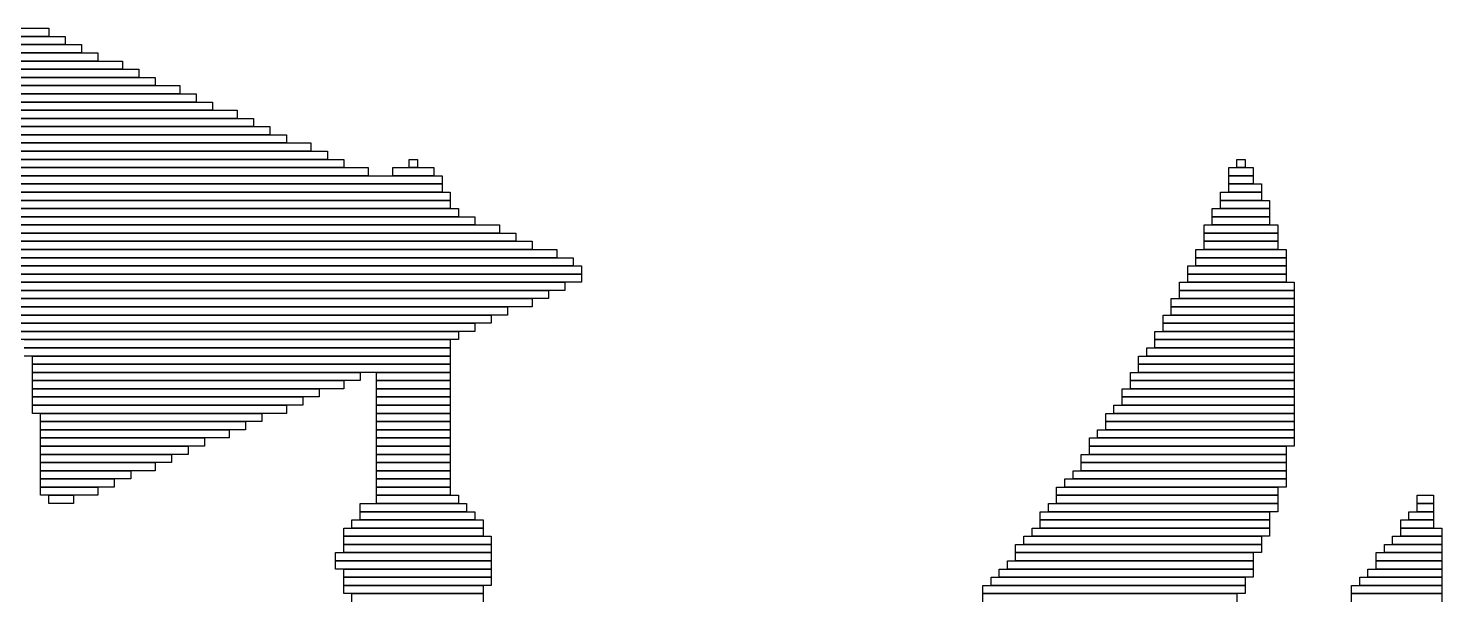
# Model space of a CAD drawing. Extents: x 92 to 1005, y 17 to 1009.
# Drawn here: x 825.5 to 998, y 893.5 to 963 of the extents above; entities that cross this region are included whole.
import ezdxf

# ---------------------------------------------------------------- set-up
doc = ezdxf.new("R2010")
doc.units = 0

msp = doc.modelspace()

# ---------------------------------------------------------------- linework, layer by layer
for p, q in [((709, 963), (828, 963)), ((828, 963), (828, 962)), ((704, 961), (832, 961)), ((707, 962), (830, 962)), ((830, 961), (707, 961)), ((828, 962), (709, 962)), ((830, 962), (830, 961)), ((832, 961), (832, 960)), ((702, 960), (834, 960)), ((832, 960), (704, 960)), ((834, 960), (834, 959)), ((697, 958), (839, 958)), ((700, 959), (837, 959)), ((837, 958), (700, 958)), ((834, 959), (702, 959)), ((837, 959), (837, 958)), ((839, 958), (839, 957)), ((693, 956), (844, 956)), ((695, 957), (841, 957)), ((841, 956), (695, 956)), ((839, 957), (697, 957)), ((841, 957), (841, 956)), ((844, 956), (844, 955)), ((688, 954), (848, 954)), ((691, 955), (846, 955)), ((846, 954), (691, 954)), ((844, 955), (693, 955)), ((846, 955), (846, 954)), ((848, 954), (848, 953)), ((686, 953), (851, 953)), ((848, 953), (688, 953)), ((851, 953), (851, 952)), ((681, 951), (855, 951)), ((684, 952), (853, 952)), ((853, 951), (684, 951)), ((851, 952), (686, 952)), ((853, 952), (853, 951)), ((855, 951), (855, 950)), ((677, 949), (860, 949)), ((679, 950), (857, 950)), ((857, 949), (679, 949)), ((855, 950), (681, 950)), ((857, 950), (857, 949)), ((860, 949), (860, 948)), ((674, 948), (862, 948)), ((860, 948), (677, 948)), ((862, 948), (862, 947)), ((670, 946), (867, 946)), ((672, 947), (864, 947)), ((864, 946), (672, 946)), ((862, 947), (674, 947)), ((864, 947), (864, 946)), ((867, 946), (867, 945)), ((870, 946), (875, 946)), ((870, 945), (870, 946)), ((872, 947), (873, 947)), ((872, 946), (872, 947)), ((873, 946), (872, 946)), ((873, 947), (873, 946)), ((875, 946), (875, 945)), ((972, 946), (975, 946)), ((972, 945), (972, 946)), ((973, 947), (974, 947)), ((973, 946), (973, 947)), ((974, 946), (973, 946)), ((974, 947), (974, 946)), ((975, 946), (975, 945)), ((665, 944), (876, 944)), ((668, 945), (876, 945)), ((876, 944), (668, 944)), ((867, 945), (670, 945)), ((875, 945), (870, 945)), ((876, 945), (876, 944)), ((876, 944), (876, 943)), ((975, 945), (972, 945)), ((972, 945), (975, 945)), ((972, 944), (972, 945)), ((975, 944), (972, 944)), ((972, 944), (976, 944)), ((972, 943), (972, 944)), ((975, 945), (975, 944)), ((976, 944), (976, 943)), ((661, 942), (877, 942)), ((663, 943), (877, 943)), ((877, 942), (663, 942)), ((876, 943), (665, 943)), ((877, 943), (877, 942)), ((877, 942), (877, 941)), ((971, 943), (976, 943)), ((971, 942), (971, 943)), ((976, 942), (971, 942)), ((971, 942), (977, 942)), ((971, 941), (971, 942)), ((976, 943), (972, 943)), ((976, 943), (976, 942)), ((977, 942), (977, 941)), ((659, 941), (878, 941)), ((877, 941), (661, 941)), ((878, 941), (878, 940)), ((970, 941), (977, 941)), ((970, 940), (970, 941)), ((977, 941), (971, 941)), ((977, 941), (977, 940)), ((656, 940), (880, 940)), ((880, 939), (656, 939)), ((878, 940), (659, 940)), ((775, 939), (883, 939)), ((880, 940), (880, 939)), ((883, 939), (883, 938)), ((969, 939), (978, 939)), ((969, 938), (969, 939)), ((977, 940), (970, 940)), ((970, 940), (977, 940)), ((970, 939), (970, 940)), ((977, 939), (970, 939)), ((977, 940), (977, 939)), ((978, 939), (978, 938)), ((883, 938), (775, 938)), ((786, 938), (885, 938)), ((885, 937), (786, 937)), ((792, 937), (887, 937)), ((885, 938), (885, 937)), ((887, 937), (887, 936)), ((978, 938), (969, 938)), ((969, 938), (978, 938)), ((969, 937), (969, 938)), ((978, 937), (969, 937)), ((969, 937), (978, 937)), ((969, 936), (969, 937)), ((978, 938), (978, 937)), ((978, 937), (978, 936)), ((887, 936), (792, 936)), ((797, 936), (890, 936)), ((890, 935), (797, 935)), ((801, 935), (892, 935)), ((890, 936), (890, 935)), ((892, 935), (892, 934)), ((968, 936), (979, 936)), ((968, 935), (968, 936)), ((979, 935), (968, 935)), ((968, 935), (979, 935)), ((968, 934), (968, 935)), ((978, 936), (969, 936)), ((979, 936), (979, 935)), ((979, 935), (979, 934)), ((892, 934), (801, 934)), ((805, 934), (893, 934)), ((893, 934), (893, 933)), ((967, 934), (979, 934)), ((967, 933), (967, 934)), ((979, 934), (968, 934)), ((979, 934), (979, 933)), ((893, 933), (805, 933)), ((808, 933), (893, 933)), ((893, 932), (808, 932)), ((811, 932), (891, 932)), ((891, 932), (891, 931)), ((893, 933), (893, 932)), ((966, 932), (980, 932)), ((966, 931), (966, 932)), ((979, 933), (967, 933)), ((967, 933), (979, 933)), ((967, 932), (967, 933)), ((979, 932), (967, 932)), ((979, 933), (979, 932)), ((980, 932), (980, 931)), ((891, 931), (811, 931)), ((814, 931), (889, 931)), ((889, 930), (814, 930)), ((816, 930), (887, 930)), ((887, 930), (887, 929)), ((889, 931), (889, 930)), ((965, 930), (980, 930)), ((965, 929), (965, 930)), ((980, 931), (966, 931)), ((966, 931), (980, 931)), ((966, 930), (966, 931)), ((980, 930), (966, 930)), ((980, 931), (980, 930)), ((980, 930), (980, 929)), ((887, 929), (816, 929)), ((818, 929), (884, 929)), ((884, 929), (884, 928)), ((980, 929), (965, 929)), ((965, 929), (980, 929)), ((965, 928), (965, 929)), ((980, 929), (980, 928)), ((884, 928), (818, 928)), ((820, 928), (882, 928)), ((882, 927), (820, 927)), ((822, 927), (880, 927)), ((880, 927), (880, 926)), ((882, 928), (882, 927)), ((964, 928), (980, 928)), ((964, 927), (964, 928)), ((980, 927), (964, 927)), ((964, 927), (980, 927)), ((964, 926), (964, 927)), ((980, 928), (965, 928)), ((980, 928), (980, 927)), ((980, 927), (980, 926)), ((880, 926), (822, 926)), ((824, 926), (878, 926)), ((878, 925), (824, 925)), ((825, 925), (877, 925)), ((877, 925), (877, 924)), ((878, 926), (878, 925)), ((963, 926), (980, 926)), ((963, 925), (963, 926)), ((980, 925), (963, 925)), ((963, 925), (980, 925)), ((963, 924), (963, 925)), ((980, 926), (964, 926)), ((980, 926), (980, 925)), ((980, 925), (980, 924)), ((877, 924), (825, 924)), ((825, 924), (877, 924)), ((877, 923), (825, 923)), ((826, 923), (877, 923)), ((826, 922), (826, 923)), ((877, 924), (877, 923)), ((877, 923), (877, 922)), ((961, 923), (980, 923)), ((961, 922), (961, 923)), ((962, 924), (980, 924)), ((962, 923), (962, 924)), ((980, 923), (962, 923)), ((980, 924), (963, 924)), ((980, 924), (980, 923)), ((980, 923), (980, 922)), ((877, 922), (826, 922)), ((826, 922), (877, 922)), ((826, 921), (826, 922)), ((877, 922), (877, 921)), ((980, 922), (961, 922)), ((961, 922), (980, 922)), ((961, 921), (961, 922)), ((980, 922), (980, 921)), ((877, 921), (826, 921)), ((826, 921), (866, 921)), ((826, 920), (826, 921)), ((866, 920), (826, 920)), ((826, 920), (864, 920)), ((826, 919), (826, 920)), ((864, 920), (864, 919)), ((866, 921), (866, 920)), ((868, 921), (877, 921)), ((868, 920), (868, 921)), ((877, 920), (868, 920)), ((868, 920), (877, 920)), ((868, 919), (868, 920)), ((877, 921), (877, 920)), ((877, 920), (877, 919)), ((960, 921), (980, 921)), ((960, 920), (960, 921)), ((980, 920), (960, 920)), ((960, 920), (980, 920)), ((960, 919), (960, 920)), ((980, 921), (961, 921)), ((980, 921), (980, 920)), ((980, 920), (980, 919)), ((864, 919), (826, 919)), ((826, 919), (861, 919)), ((826, 918), (826, 919)), ((861, 918), (826, 918)), ((826, 918), (859, 918)), ((826, 917), (826, 918)), ((859, 918), (859, 917)), ((861, 919), (861, 918)), ((877, 919), (868, 919)), ((868, 919), (877, 919)), ((868, 918), (868, 919)), ((877, 918), (868, 918)), ((868, 918), (877, 918)), ((868, 917), (868, 918)), ((877, 919), (877, 918)), ((877, 918), (877, 917)), ((959, 919), (980, 919)), ((959, 918), (959, 919)), ((980, 918), (959, 918)), ((959, 918), (980, 918)), ((959, 917), (959, 918)), ((980, 919), (960, 919)), ((980, 919), (980, 918)), ((980, 918), (980, 917)), ((859, 917), (826, 917)), ((826, 917), (857, 917)), ((826, 916), (826, 917)), ((857, 916), (826, 916)), ((827, 916), (854, 916)), ((827, 915), (827, 916)), ((854, 916), (854, 915)), ((857, 917), (857, 916)), ((877, 917), (868, 917)), ((868, 917), (877, 917)), ((868, 916), (868, 917)), ((877, 916), (868, 916)), ((868, 916), (877, 916)), ((868, 915), (868, 916)), ((877, 917), (877, 916)), ((877, 916), (877, 915)), ((957, 916), (980, 916)), ((957, 915), (957, 916)), ((958, 917), (980, 917)), ((958, 916), (958, 917)), ((980, 916), (958, 916)), ((980, 917), (959, 917)), ((980, 917), (980, 916)), ((980, 916), (980, 915)), ((854, 915), (827, 915)), ((827, 915), (852, 915)), ((827, 914), (827, 915)), ((852, 915), (852, 914)), ((877, 915), (868, 915)), ((868, 915), (877, 915)), ((868, 914), (868, 915)), ((877, 915), (877, 914)), ((980, 915), (957, 915)), ((957, 915), (980, 915)), ((957, 914), (957, 915)), ((980, 915), (980, 914)), ((852, 914), (827, 914)), ((827, 914), (850, 914)), ((827, 913), (827, 914)), ((850, 913), (827, 913)), ((827, 913), (847, 913)), ((827, 912), (827, 913)), ((847, 913), (847, 912)), ((850, 914), (850, 913)), ((877, 914), (868, 914)), ((868, 914), (877, 914)), ((868, 913), (868, 914)), ((877, 913), (868, 913)), ((868, 913), (877, 913)), ((868, 912), (868, 913)), ((877, 914), (877, 913)), ((877, 913), (877, 912)), ((955, 913), (980, 913)), ((955, 912), (955, 913)), ((956, 914), (980, 914)), ((956, 913), (956, 914)), ((980, 913), (956, 913)), ((980, 914), (957, 914)), ((980, 914), (980, 913)), ((980, 913), (980, 912)), ((847, 912), (827, 912)), ((827, 912), (845, 912)), ((827, 911), (827, 912)), ((845, 911), (827, 911)), ((827, 911), (843, 911)), ((827, 910), (827, 911)), ((843, 911), (843, 910)), ((845, 912), (845, 911)), ((877, 912), (868, 912)), ((868, 912), (877, 912)), ((868, 911), (868, 912)), ((877, 911), (868, 911)), ((868, 911), (877, 911)), ((868, 910), (868, 911)), ((877, 912), (877, 911)), ((877, 911), (877, 910)), ((954, 911), (979, 911)), ((954, 910), (954, 911)), ((980, 912), (955, 912)), ((955, 912), (979, 912)), ((955, 911), (955, 912)), ((979, 911), (955, 911)), ((979, 912), (979, 911)), ((979, 911), (979, 910)), ((843, 910), (827, 910)), ((827, 910), (841, 910)), ((827, 909), (827, 910)), ((841, 910), (841, 909)), ((877, 910), (868, 910)), ((868, 910), (877, 910)), ((868, 909), (868, 910)), ((877, 910), (877, 909)), ((979, 910), (954, 910)), ((954, 910), (979, 910)), ((954, 909), (954, 910)), ((979, 910), (979, 909)), ((841, 909), (827, 909)), ((827, 909), (838, 909)), ((827, 908), (827, 909)), ((838, 908), (827, 908)), ((827, 908), (836, 908)), ((827, 907), (827, 908)), ((836, 908), (836, 907)), ((838, 909), (838, 908)), ((877, 909), (868, 909)), ((868, 909), (877, 909)), ((868, 908), (868, 909)), ((877, 908), (868, 908)), ((868, 908), (877, 908)), ((868, 907), (868, 908)), ((877, 909), (877, 908)), ((877, 908), (877, 907)), ((952, 908), (979, 908)), ((952, 907), (952, 908)), ((953, 909), (979, 909)), ((953, 908), (953, 909)), ((979, 908), (953, 908)), ((979, 909), (954, 909)), ((979, 909), (979, 908)), ((979, 908), (979, 907)), ((836, 907), (827, 907)), ((827, 907), (834, 907)), ((827, 906), (827, 907)), ((834, 906), (827, 906)), ((828, 906), (831, 906)), ((828, 905), (828, 906)), ((831, 906), (831, 905)), ((834, 907), (834, 906)), ((877, 907), (868, 907)), ((868, 907), (877, 907)), ((868, 906), (868, 907)), ((877, 906), (868, 906)), ((868, 906), (878, 906)), ((868, 905), (868, 906)), ((877, 907), (877, 906)), ((878, 906), (878, 905)), ((951, 907), (978, 907)), ((951, 906), (951, 907)), ((978, 906), (951, 906)), ((951, 906), (978, 906)), ((951, 905), (951, 906)), ((979, 907), (952, 907)), ((978, 907), (978, 906)), ((978, 906), (978, 905)), ((995, 906), (997, 906)), ((995, 905), (995, 906)), ((997, 906), (997, 905)), ((831, 905), (828, 905)), ((866, 905), (879, 905)), ((866, 904), (866, 905)), ((879, 904), (866, 904)), ((866, 904), (880, 904)), ((866, 903), (866, 904)), ((878, 905), (868, 905)), ((879, 905), (879, 904)), ((880, 904), (880, 903)), ((949, 904), (977, 904)), ((949, 903), (949, 904)), ((950, 905), (978, 905)), ((950, 904), (950, 905)), ((978, 904), (950, 904)), ((978, 905), (951, 905)), ((977, 904), (977, 903)), ((978, 905), (978, 904)), ((994, 904), (997, 904)), ((994, 903), (994, 904)), ((997, 905), (995, 905)), ((995, 905), (997, 905)), ((995, 904), (995, 905)), ((997, 904), (995, 904)), ((997, 905), (997, 904)), ((997, 904), (997, 903)), ((865, 903), (881, 903)), ((865, 902), (865, 903)), ((880, 903), (866, 903)), ((881, 903), (881, 902)), ((977, 903), (949, 903)), ((949, 903), (977, 903)), ((949, 902), (949, 903)), ((977, 903), (977, 902)), ((993, 903), (997, 903)), ((993, 902), (993, 903)), ((997, 903), (994, 903)), ((997, 903), (997, 902)), ((864, 902), (881, 902)), ((864, 901), (864, 902)), ((881, 901), (864, 901)), ((864, 901), (882, 901)), ((864, 900), (864, 901)), ((881, 902), (865, 902)), ((881, 902), (881, 901)), ((882, 901), (882, 900)), ((947, 901), (976, 901)), ((947, 900), (947, 901)), ((948, 902), (977, 902)), ((948, 901), (948, 902)), ((977, 901), (948, 901)), ((977, 902), (949, 902)), ((976, 901), (976, 900)), ((977, 902), (977, 901)), ((992, 901), (998, 901)), ((992, 900), (992, 901)), ((997, 902), (993, 902)), ((993, 902), (998, 902)), ((993, 901), (993, 902)), ((998, 901), (993, 901)), ((998, 902), (998, 901)), ((998, 901), (998, 900)), ((863, 899), (882, 899)), ((863, 898), (863, 899)), ((882, 900), (864, 900)), ((864, 900), (882, 900)), ((864, 899), (864, 900)), ((882, 899), (864, 899)), ((882, 900), (882, 899)), ((882, 899), (882, 898)), ((946, 900), (976, 900)), ((946, 899), (946, 900)), ((976, 899), (946, 899)), ((946, 899), (975, 899)), ((946, 898), (946, 899)), ((976, 900), (947, 900)), ((975, 899), (975, 898)), ((976, 900), (976, 899)), ((990, 899), (998, 899)), ((990, 898), (990, 899)), ((991, 900), (998, 900)), ((991, 899), (991, 900)), ((998, 899), (991, 899)), ((998, 900), (992, 900)), ((998, 900), (998, 899)), ((998, 899), (998, 898)), ((882, 898), (863, 898)), ((863, 898), (882, 898)), ((863, 897), (863, 898)), ((882, 897), (863, 897)), ((864, 897), (882, 897)), ((864, 896), (864, 897)), ((882, 898), (882, 897)), ((882, 897), (882, 896)), ((944, 897), (975, 897)), ((944, 896), (944, 897)), ((945, 898), (975, 898)), ((945, 897), (945, 898)), ((975, 897), (945, 897)), ((975, 898), (946, 898)), ((975, 898), (975, 897)), ((975, 897), (975, 896)), ((989, 897), (998, 897)), ((989, 896), (989, 897)), ((998, 898), (990, 898)), ((990, 898), (998, 898)), ((990, 897), (990, 898)), ((998, 897), (990, 897)), ((998, 898), (998, 897)), ((998, 897), (998, 896)), ((882, 896), (864, 896)), ((864, 896), (882, 896)), ((864, 895), (864, 896)), ((882, 896), (882, 895)), ((943, 896), (974, 896)), ((943, 895), (943, 896)), ((975, 896), (944, 896)), ((974, 896), (974, 895)), ((988, 896), (998, 896)), ((988, 895), (988, 896)), ((998, 896), (989, 896)), ((998, 896), (998, 895)), ((882, 895), (864, 895)), ((864, 895), (881, 895)), ((864, 894), (864, 895)), ((881, 894), (864, 894)), ((865, 894), (881, 894)), ((865, 893), (865, 894)), ((881, 895), (881, 894)), ((881, 894), (881, 893)), ((942, 895), (974, 895)), ((942, 894), (942, 895)), ((974, 894), (942, 894)), ((942, 894), (973, 894)), ((942, 893), (942, 894)), ((974, 895), (943, 895)), ((973, 894), (973, 893)), ((974, 895), (974, 894)), ((987, 895), (998, 895)), ((987, 894), (987, 895)), ((998, 894), (987, 894)), ((987, 894), (998, 894)), ((987, 893), (987, 894)), ((998, 895), (988, 895)), ((998, 895), (998, 894)), ((998, 894), (998, 893))]:
    msp.add_line(p, q)

doc.saveas('drawing.dxf')
